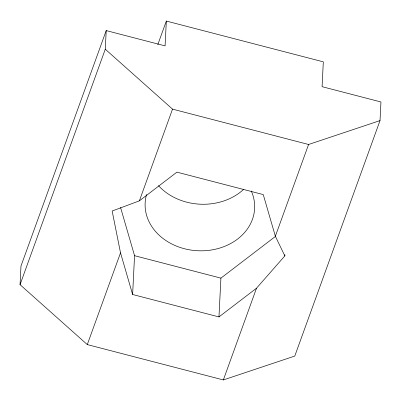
<?xml version="1.0" encoding="UTF-8"?>
<svg xmlns="http://www.w3.org/2000/svg" width="401" height="401" viewBox="0 0 401 401"><rect width="100%" height="100%" fill="white"/><g stroke="black" fill="none" stroke-linecap="round" stroke-linejoin="round"><path stroke-width="0.6" d="M20.05 284.67L20.982 266.043L106.215 30.586L165.087 45.884L166.33 21.058L323.321 61.849L322.078 86.681L380.95 101.979L380.018 120.601L294.785 356.063L223.352 379.942L87.293 344.589L20.05 284.67L105.283 49.213L106.215 30.586M284.9 254.665L284.84 255.898L256.495 288.229L218.966 316.93L132.621 294.494L134.561 255.693L120.576 207.538M218.966 316.93L220.906 278.134L275.803 236.149M157.804 44.601L166.33 21.058M87.293 344.589L120.521 252.836L112.15 211.021L139.383 200.846L176.911 172.144L263.257 194.58L275.357 236.239L284.84 255.898M139.383 200.846L172.525 109.132L105.283 49.213M223.352 379.942L256.495 288.229M275.357 236.239L308.585 144.485L380.018 120.601M172.525 109.132L308.585 144.485M134.561 255.693L220.906 278.134M120.521 252.836L132.621 294.494M243.683 189.307A54.807 45.062 2.9 0 1 158.5 185.658M251.277 190.966A54.807 45.062 2.9 0 1 203.172 250.79A54.807 45.062 2.9 0 1 146.576 194.465"/></g></svg>
